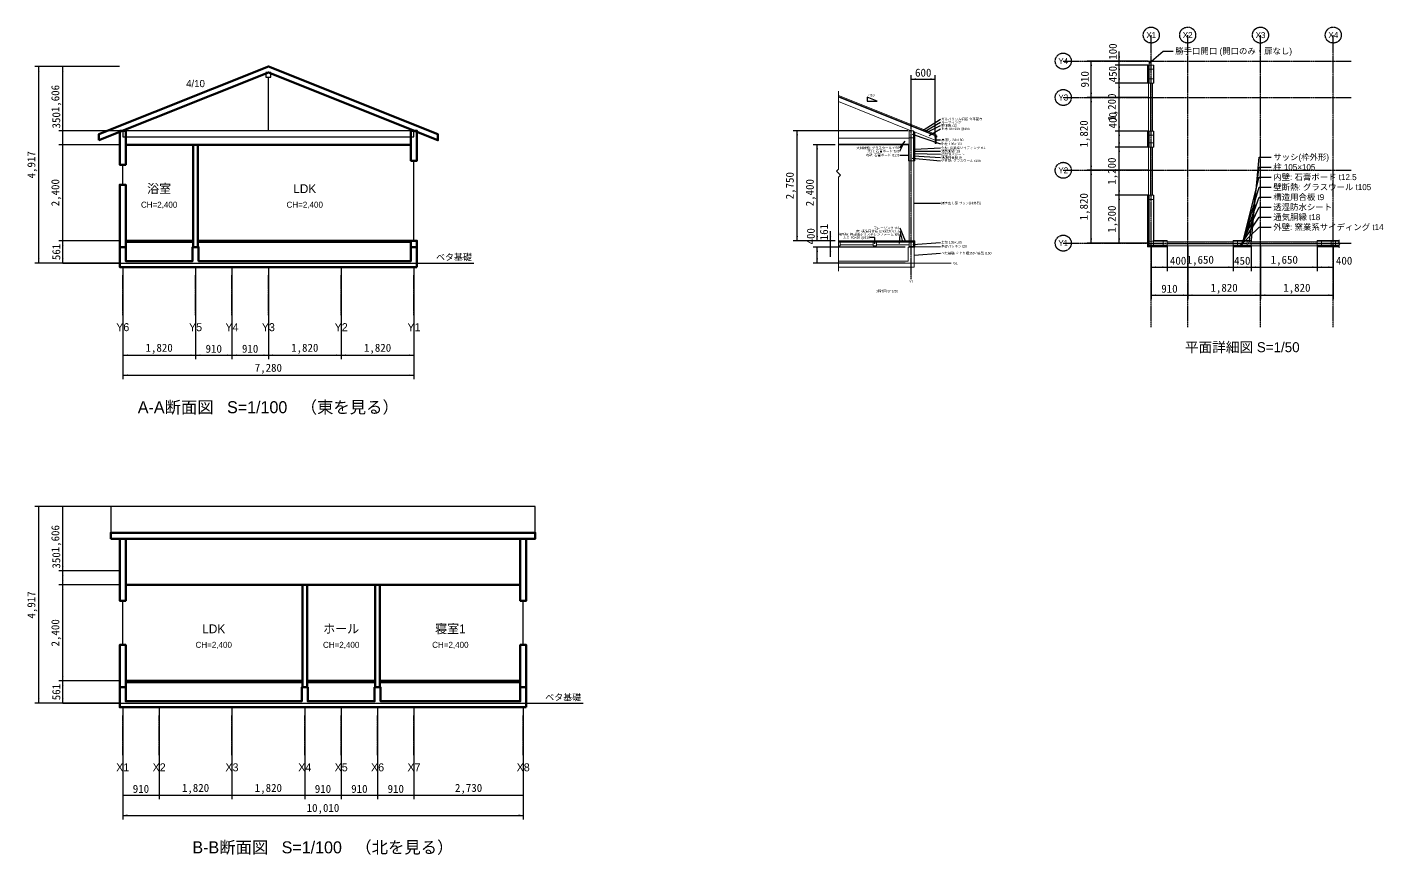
# Model space of a CAD drawing. Header units: millimetres. Extents: x -2900 to 61741, y -25289 to 10180.
# Drawn here: x 27899 to 61741, y -25289 to -4600 of the extents above; entities that cross this region are included whole.
import ezdxf
from ezdxf.enums import TextEntityAlignment as Align

# ---------------------------------------------------------------- set-up
doc = ezdxf.new("R2010")
doc.units = ezdxf.units.MM
doc.linetypes.add('CENTER', pattern=[50.8, 31.75, -6.35, 6.35, -6.35])
for name, color, linetype in [('DIM', 2, 'CONTINUOUS'), ('GRID', 1, 'CENTER'), ('SECT', 7, 'CONTINUOUS'), ('SECT_VIEW', 8, 'CONTINUOUS'), ('TEXT', 7, 'CONTINUOUS')]:
    doc.layers.add(name, color=color, linetype=linetype)
for name, color, linetype, lineweight in [('KANA_CUT', 255, 'CONTINUOUS', 0), ('KANA_INS', 6, 'CONTINUOUS', 0), ('KANA_VIEW', 8, 'CONTINUOUS', 0), ('PD_CUT', 255, 'CONTINUOUS', 0), ('PD_INS', 6, 'CONTINUOUS', 0), ('PD_VIEW', 8, 'CONTINUOUS', 0)]:
    doc.layers.add(name, color=color, linetype=linetype, lineweight=lineweight)
doc.styles.add('kst32b', font='kst32b')
doc.styles.add('unicode', font='unicode')
doc.dimstyles.get("Standard").update_dxf_attribs({"dimtxt": 200, "dimasz": 120, "dimexe": 100, "dimexo": 80, "dimgap": 60, "dimtad": 0, "dimtoh": 1, "dimzin": 12, "dimdsep": 46, "dimcen": 0.09, "dimazin": 3, "dimtfac": 1, "dimtdec": 4, "dimtofl": 0, "dimtmove": 0, "dimatfit": 3, "dimfxl": 1, "dimtolj": 1, "dimtzin": 0, "dimarcsym": 0})

# ---------------------------------------------------------------- blocks, each defined once
blk = doc.blocks.new('*D59')
at = {"layer": 'DIM', "color": 0, "linetype": 'ByBlock', "lineweight": -2}
for p, q in [((30290, -10580), (30290, -12900)), ((32110, -10580), (32110, -12900)), ((30290, -12800), (32110, -12800))]:
    blk.add_line(p, q, dxfattribs=at)
for points in [[(30290, -12800), (30410, -12780), (30410, -12820)], [(32110, -12800), (31990, -12820), (31990, -12780)]]:
    blk.add_solid(points, dxfattribs=at)
at = {"layer": 'DIM', "color": 0, "linetype": 'CONTINUOUS', "lineweight": -2, "insert": (31200, -12640), "char_height": 200, "width": 588.89, "attachment_point": 5}
blk.add_mtext('1,820', dxfattribs=at)
blk = doc.blocks.new('*D60')
at = {"layer": 'DIM', "color": 0, "linetype": 'ByBlock', "lineweight": -2}
for p, q in [((32110, -10580), (32110, -12900)), ((33020, -10580), (33020, -12900)), ((32110, -12800), (33020, -12800))]:
    blk.add_line(p, q, dxfattribs=at)
for points in [[(32110, -12800), (32230, -12780), (32230, -12820)], [(33020, -12800), (32900, -12820), (32900, -12780)]]:
    blk.add_solid(points, dxfattribs=at)
at = {"layer": 'DIM', "color": 0, "linetype": 'CONTINUOUS', "lineweight": -2, "insert": (32565, -12640), "char_height": 200, "width": 355.56, "attachment_point": 5}
blk.add_mtext('910', dxfattribs=at)
blk = doc.blocks.new('*D61')
at = {"layer": 'DIM', "color": 0, "linetype": 'ByBlock', "lineweight": -2}
for p, q in [((33020, -10580), (33020, -12900)), ((33930, -10580), (33930, -12900)), ((33020, -12800), (33930, -12800))]:
    blk.add_line(p, q, dxfattribs=at)
for points in [[(33020, -12800), (33140, -12780), (33140, -12820)], [(33930, -12800), (33810, -12820), (33810, -12780)]]:
    blk.add_solid(points, dxfattribs=at)
at = {"layer": 'DIM', "color": 0, "linetype": 'CONTINUOUS', "lineweight": -2, "insert": (33475, -12640), "char_height": 200, "width": 355.56, "attachment_point": 5}
blk.add_mtext('910', dxfattribs=at)
blk = doc.blocks.new('*D62')
at = {"layer": 'DIM', "color": 0, "linetype": 'ByBlock', "lineweight": -2}
for p, q in [((33930, -10580), (33930, -12900)), ((35750, -10580), (35750, -12900)), ((33930, -12800), (35750, -12800))]:
    blk.add_line(p, q, dxfattribs=at)
for points in [[(33930, -12800), (34050, -12780), (34050, -12820)], [(35750, -12800), (35630, -12820), (35630, -12780)]]:
    blk.add_solid(points, dxfattribs=at)
at = {"layer": 'DIM', "color": 0, "linetype": 'CONTINUOUS', "lineweight": -2, "insert": (34840, -12640), "char_height": 200, "width": 588.89, "attachment_point": 5}
blk.add_mtext('1,820', dxfattribs=at)
blk = doc.blocks.new('*D63')
at = {"layer": 'DIM', "color": 0, "linetype": 'ByBlock', "lineweight": -2}
for p, q in [((35750, -10580), (35750, -12900)), ((37570, -10580), (37570, -12900)), ((35750, -12800), (37570, -12800))]:
    blk.add_line(p, q, dxfattribs=at)
for points in [[(35750, -12800), (35870, -12780), (35870, -12820)], [(37570, -12800), (37450, -12820), (37450, -12780)]]:
    blk.add_solid(points, dxfattribs=at)
at = {"layer": 'DIM', "color": 0, "linetype": 'CONTINUOUS', "lineweight": -2, "insert": (36660, -12640), "char_height": 200, "width": 588.89, "attachment_point": 5}
blk.add_mtext('1,820', dxfattribs=at)
blk = doc.blocks.new('*D64')
at = {"layer": 'DIM', "color": 0, "linetype": 'ByBlock', "lineweight": -2}
for p, q in [((30290, -10580), (30290, -13400)), ((37570, -10580), (37570, -13400)), ((30290, -13300), (37570, -13300))]:
    blk.add_line(p, q, dxfattribs=at)
for points in [[(30290, -13300), (30410, -13280), (30410, -13320)], [(37570, -13300), (37450, -13320), (37450, -13280)]]:
    blk.add_solid(points, dxfattribs=at)
at = {"layer": 'DIM', "color": 0, "linetype": 'CONTINUOUS', "lineweight": -2, "insert": (33930, -13140), "char_height": 200, "width": 633.33, "attachment_point": 5}
blk.add_mtext('7,280', dxfattribs=at)
blk = doc.blocks.new('*D65')
at = {"layer": 'DIM', "color": 0, "linetype": 'ByBlock', "lineweight": -2}
for p, q in [((30210, -9939), (28690, -9939)), ((28790, -10500), (28790, -9939)), ((30210, -10500), (28690, -10500))]:
    blk.add_line(p, q, dxfattribs=at)
for points in [[(28790, -9939), (28810, -10059), (28770, -10059)], [(28790, -10500), (28770, -10380), (28810, -10380)]]:
    blk.add_solid(points, dxfattribs=at)
at = {"layer": 'DIM', "color": 0, "linetype": 'CONTINUOUS', "lineweight": -2, "insert": (28630, -10220), "char_height": 200, "width": 355.56, "attachment_point": 5, "rotation": 90}
blk.add_mtext('561', dxfattribs=at)
blk = doc.blocks.new('*D66')
at = {"layer": 'DIM', "color": 0, "linetype": 'ByBlock', "lineweight": -2}
for p, q in [((30210, -7539), (28690, -7539)), ((28790, -9939), (28790, -7539)), ((30210, -9939), (28690, -9939))]:
    blk.add_line(p, q, dxfattribs=at)
for points in [[(28790, -7539), (28810, -7659), (28770, -7659)], [(28790, -9939), (28770, -9819), (28810, -9819)]]:
    blk.add_solid(points, dxfattribs=at)
at = {"layer": 'DIM', "color": 0, "linetype": 'CONTINUOUS', "lineweight": -2, "insert": (28630, -8739), "char_height": 200, "width": 655.56, "attachment_point": 5, "rotation": 90}
blk.add_mtext('2,400', dxfattribs=at)
blk = doc.blocks.new('*D67')
at = {"layer": 'DIM', "color": 0, "linetype": 'ByBlock', "lineweight": -2}
for p, q in [((30210, -7189), (28690, -7189)), ((28790, -7539), (28790, -7189)), ((30210, -7539), (28690, -7539))]:
    blk.add_line(p, q, dxfattribs=at)
for points in [[(28790, -7189), (28810, -7309), (28770, -7309)], [(28790, -7539), (28770, -7419), (28810, -7419)]]:
    blk.add_solid(points, dxfattribs=at)
at = {"layer": 'DIM', "color": 0, "linetype": 'CONTINUOUS', "lineweight": -2, "insert": (28630, -6929), "char_height": 200, "width": 400, "attachment_point": 5, "rotation": 90}
blk.add_mtext('350', dxfattribs=at)
blk = doc.blocks.new('*D68')
at = {"layer": 'DIM', "color": 0, "linetype": 'ByBlock', "lineweight": -2}
for p, q in [((30210, -5583), (28690, -5583)), ((28790, -7189), (28790, -5583)), ((30210, -7189), (28690, -7189))]:
    blk.add_line(p, q, dxfattribs=at)
for points in [[(28790, -5583), (28810, -5703), (28770, -5703)], [(28790, -7189), (28770, -7069), (28810, -7069)]]:
    blk.add_solid(points, dxfattribs=at)
at = {"layer": 'DIM', "color": 0, "linetype": 'CONTINUOUS', "lineweight": -2, "insert": (28630, -6386), "char_height": 200, "width": 588.89, "attachment_point": 5, "rotation": 90}
blk.add_mtext('1,606', dxfattribs=at)
blk = doc.blocks.new('*D69')
at = {"layer": 'DIM', "color": 0, "linetype": 'ByBlock', "lineweight": -2}
for p, q in [((30210, -5583), (28090, -5583)), ((28190, -10500), (28190, -5583)), ((30210, -10500), (28090, -10500))]:
    blk.add_line(p, q, dxfattribs=at)
for points in [[(28190, -5583), (28210, -5703), (28170, -5703)], [(28190, -10500), (28170, -10380), (28210, -10380)]]:
    blk.add_solid(points, dxfattribs=at)
at = {"layer": 'DIM', "color": 0, "linetype": 'CONTINUOUS', "lineweight": -2, "insert": (28030, -8042), "char_height": 200, "width": 611.11, "attachment_point": 5, "rotation": 90}
blk.add_mtext('4,917', dxfattribs=at)
blk = doc.blocks.new('*D70')
at = {"layer": 'DIM', "color": 0, "linetype": 'ByBlock', "lineweight": -2}
for p, q in [((30290, -21580), (30290, -23900)), ((31200, -21580), (31200, -23900)), ((30290, -23800), (31200, -23800))]:
    blk.add_line(p, q, dxfattribs=at)
for points in [[(30290, -23800), (30410, -23780), (30410, -23820)], [(31200, -23800), (31080, -23820), (31080, -23780)]]:
    blk.add_solid(points, dxfattribs=at)
at = {"layer": 'DIM', "color": 0, "linetype": 'CONTINUOUS', "lineweight": -2, "insert": (30745, -23640), "char_height": 200, "width": 355.56, "attachment_point": 5}
blk.add_mtext('910', dxfattribs=at)
blk = doc.blocks.new('*D71')
at = {"layer": 'DIM', "color": 0, "linetype": 'ByBlock', "lineweight": -2}
for p, q in [((31200, -21580), (31200, -23900)), ((33020, -21580), (33020, -23900)), ((31200, -23800), (33020, -23800))]:
    blk.add_line(p, q, dxfattribs=at)
for points in [[(31200, -23800), (31320, -23780), (31320, -23820)], [(33020, -23800), (32900, -23820), (32900, -23780)]]:
    blk.add_solid(points, dxfattribs=at)
at = {"layer": 'DIM', "color": 0, "linetype": 'CONTINUOUS', "lineweight": -2, "insert": (32110, -23640), "char_height": 200, "width": 588.89, "attachment_point": 5}
blk.add_mtext('1,820', dxfattribs=at)
blk = doc.blocks.new('*D72')
at = {"layer": 'DIM', "color": 0, "linetype": 'ByBlock', "lineweight": -2}
for p, q in [((33020, -21580), (33020, -23900)), ((34840, -21580), (34840, -23900)), ((33020, -23800), (34840, -23800))]:
    blk.add_line(p, q, dxfattribs=at)
for points in [[(33020, -23800), (33140, -23780), (33140, -23820)], [(34840, -23800), (34720, -23820), (34720, -23780)]]:
    blk.add_solid(points, dxfattribs=at)
at = {"layer": 'DIM', "color": 0, "linetype": 'CONTINUOUS', "lineweight": -2, "insert": (33930, -23640), "char_height": 200, "width": 588.89, "attachment_point": 5}
blk.add_mtext('1,820', dxfattribs=at)
blk = doc.blocks.new('*D73')
at = {"layer": 'DIM', "color": 0, "linetype": 'ByBlock', "lineweight": -2}
for p, q in [((34840, -21580), (34840, -23900)), ((35750, -21580), (35750, -23900)), ((34840, -23800), (35750, -23800))]:
    blk.add_line(p, q, dxfattribs=at)
for points in [[(34840, -23800), (34960, -23780), (34960, -23820)], [(35750, -23800), (35630, -23820), (35630, -23780)]]:
    blk.add_solid(points, dxfattribs=at)
at = {"layer": 'DIM', "color": 0, "linetype": 'CONTINUOUS', "lineweight": -2, "insert": (35295, -23640), "char_height": 200, "width": 355.56, "attachment_point": 5}
blk.add_mtext('910', dxfattribs=at)
blk = doc.blocks.new('*D74')
at = {"layer": 'DIM', "color": 0, "linetype": 'ByBlock', "lineweight": -2}
for p, q in [((35750, -21580), (35750, -23900)), ((36660, -21580), (36660, -23900)), ((35750, -23800), (36660, -23800))]:
    blk.add_line(p, q, dxfattribs=at)
for points in [[(35750, -23800), (35870, -23780), (35870, -23820)], [(36660, -23800), (36540, -23820), (36540, -23780)]]:
    blk.add_solid(points, dxfattribs=at)
at = {"layer": 'DIM', "color": 0, "linetype": 'CONTINUOUS', "lineweight": -2, "insert": (36205, -23640), "char_height": 200, "width": 355.56, "attachment_point": 5}
blk.add_mtext('910', dxfattribs=at)
blk = doc.blocks.new('*D75')
at = {"layer": 'DIM', "color": 0, "linetype": 'ByBlock', "lineweight": -2}
for p, q in [((36660, -21580), (36660, -23900)), ((37570, -21580), (37570, -23900)), ((36660, -23800), (37570, -23800))]:
    blk.add_line(p, q, dxfattribs=at)
for points in [[(36660, -23800), (36780, -23780), (36780, -23820)], [(37570, -23800), (37450, -23820), (37450, -23780)]]:
    blk.add_solid(points, dxfattribs=at)
at = {"layer": 'DIM', "color": 0, "linetype": 'CONTINUOUS', "lineweight": -2, "insert": (37115, -23640), "char_height": 200, "width": 355.56, "attachment_point": 5}
blk.add_mtext('910', dxfattribs=at)
blk = doc.blocks.new('*D76')
at = {"layer": 'DIM', "color": 0, "linetype": 'ByBlock', "lineweight": -2}
for p, q in [((37570, -21580), (37570, -23900)), ((40300, -21580), (40300, -23900)), ((37570, -23800), (40300, -23800))]:
    blk.add_line(p, q, dxfattribs=at)
for points in [[(37570, -23800), (37690, -23780), (37690, -23820)], [(40300, -23800), (40180, -23820), (40180, -23780)]]:
    blk.add_solid(points, dxfattribs=at)
at = {"layer": 'DIM', "color": 0, "linetype": 'CONTINUOUS', "lineweight": -2, "insert": (38935, -23640), "char_height": 200, "width": 633.33, "attachment_point": 5}
blk.add_mtext('2,730', dxfattribs=at)
blk = doc.blocks.new('*D77')
at = {"layer": 'DIM', "color": 0, "linetype": 'ByBlock', "lineweight": -2}
for p, q in [((30290, -21580), (30290, -24400)), ((40300, -21580), (40300, -24400)), ((30290, -24300), (40300, -24300))]:
    blk.add_line(p, q, dxfattribs=at)
for points in [[(30290, -24300), (30410, -24280), (30410, -24320)], [(40300, -24300), (40180, -24320), (40180, -24280)]]:
    blk.add_solid(points, dxfattribs=at)
at = {"layer": 'DIM', "color": 0, "linetype": 'CONTINUOUS', "lineweight": -2, "insert": (35295, -24140), "char_height": 200, "width": 700, "attachment_point": 5}
blk.add_mtext('10,010', dxfattribs=at)
blk = doc.blocks.new('*D78')
at = {"layer": 'DIM', "color": 0, "linetype": 'ByBlock', "lineweight": -2}
for p, q in [((30210, -20939), (28690, -20939)), ((28790, -21500), (28790, -20939)), ((30210, -21500), (28690, -21500))]:
    blk.add_line(p, q, dxfattribs=at)
for points in [[(28790, -20939), (28810, -21059), (28770, -21059)], [(28790, -21500), (28770, -21380), (28810, -21380)]]:
    blk.add_solid(points, dxfattribs=at)
at = {"layer": 'DIM', "color": 0, "linetype": 'CONTINUOUS', "lineweight": -2, "insert": (28630, -21220), "char_height": 200, "width": 355.56, "attachment_point": 5, "rotation": 90}
blk.add_mtext('561', dxfattribs=at)
blk = doc.blocks.new('*D79')
at = {"layer": 'DIM', "color": 0, "linetype": 'ByBlock', "lineweight": -2}
for p, q in [((30210, -18539), (28690, -18539)), ((28790, -20939), (28790, -18539)), ((30210, -20939), (28690, -20939))]:
    blk.add_line(p, q, dxfattribs=at)
for points in [[(28790, -18539), (28810, -18659), (28770, -18659)], [(28790, -20939), (28770, -20819), (28810, -20819)]]:
    blk.add_solid(points, dxfattribs=at)
at = {"layer": 'DIM', "color": 0, "linetype": 'CONTINUOUS', "lineweight": -2, "insert": (28630, -19739), "char_height": 200, "width": 655.56, "attachment_point": 5, "rotation": 90}
blk.add_mtext('2,400', dxfattribs=at)
blk = doc.blocks.new('*D80')
at = {"layer": 'DIM', "color": 0, "linetype": 'ByBlock', "lineweight": -2}
for p, q in [((30210, -18189), (28690, -18189)), ((28790, -18539), (28790, -18189)), ((30210, -18539), (28690, -18539))]:
    blk.add_line(p, q, dxfattribs=at)
for points in [[(28790, -18189), (28810, -18309), (28770, -18309)], [(28790, -18539), (28770, -18419), (28810, -18419)]]:
    blk.add_solid(points, dxfattribs=at)
at = {"layer": 'DIM', "color": 0, "linetype": 'CONTINUOUS', "lineweight": -2, "insert": (28630, -17929), "char_height": 200, "width": 400, "attachment_point": 5, "rotation": 90}
blk.add_mtext('350', dxfattribs=at)
blk = doc.blocks.new('*D81')
at = {"layer": 'DIM', "color": 0, "linetype": 'ByBlock', "lineweight": -2}
for p, q in [((30210, -16583), (28690, -16583)), ((28790, -18189), (28790, -16583)), ((30210, -18189), (28690, -18189))]:
    blk.add_line(p, q, dxfattribs=at)
for points in [[(28790, -16583), (28810, -16703), (28770, -16703)], [(28790, -18189), (28770, -18069), (28810, -18069)]]:
    blk.add_solid(points, dxfattribs=at)
at = {"layer": 'DIM', "color": 0, "linetype": 'CONTINUOUS', "lineweight": -2, "insert": (28630, -17386), "char_height": 200, "width": 588.89, "attachment_point": 5, "rotation": 90}
blk.add_mtext('1,606', dxfattribs=at)
blk = doc.blocks.new('*D82')
at = {"layer": 'DIM', "color": 0, "linetype": 'ByBlock', "lineweight": -2}
for p, q in [((30210, -16583), (28090, -16583)), ((28190, -21500), (28190, -16583)), ((30210, -21500), (28090, -21500))]:
    blk.add_line(p, q, dxfattribs=at)
for points in [[(28190, -16583), (28210, -16703), (28170, -16703)], [(28190, -21500), (28170, -21380), (28210, -21380)]]:
    blk.add_solid(points, dxfattribs=at)
at = {"layer": 'DIM', "color": 0, "linetype": 'CONTINUOUS', "lineweight": -2, "insert": (28030, -19042), "char_height": 200, "width": 611.11, "attachment_point": 5, "rotation": 90}
blk.add_mtext('4,917', dxfattribs=at)
blk = doc.blocks.new('*D83')
at = {"layer": 'DIM', "color": 0, "linetype": 'ByBlock', "lineweight": -2}
for p, q in [((49845, -10100), (47550, -10100)), ((47650, -10500), (47650, -10100)), ((49845, -10500), (47550, -10500))]:
    blk.add_line(p, q, dxfattribs=at)
for points in [[(47650, -10100), (47670, -10220), (47630, -10220)], [(47650, -10500), (47630, -10380), (47670, -10380)]]:
    blk.add_solid(points, dxfattribs=at)
at = {"layer": 'DIM', "color": 0, "linetype": 'CONTINUOUS', "lineweight": -2, "insert": (47490, -9829), "char_height": 200, "width": 422.22, "attachment_point": 5, "rotation": 90}
blk.add_mtext('400', dxfattribs=at)
blk = doc.blocks.new('*D84')
at = {"layer": 'DIM', "color": 0, "linetype": 'ByBlock', "lineweight": -2}
for p, q in [((50000, -7109), (50000, -5800)), ((50000, -5900), (50600, -5900)), ((50600, -7349), (50600, -5800))]:
    blk.add_line(p, q, dxfattribs=at)
for points in [[(50000, -5900), (50120, -5880), (50120, -5920)], [(50600, -5900), (50480, -5920), (50480, -5880)]]:
    blk.add_solid(points, dxfattribs=at)
at = {"layer": 'DIM', "color": 0, "linetype": 'CONTINUOUS', "lineweight": -2, "insert": (50300, -5740), "char_height": 200, "width": 400, "attachment_point": 5}
blk.add_mtext('600', dxfattribs=at)
blk = doc.blocks.new('*D85')
at = {"layer": 'DIM', "color": 0, "linetype": 'ByBlock', "lineweight": -2}
for p, q in [((48100, -7539), (47550, -7539)), ((47650, -9939), (47650, -7539)), ((48100, -9939), (47550, -9939))]:
    blk.add_line(p, q, dxfattribs=at)
for points in [[(47650, -7539), (47670, -7659), (47630, -7659)], [(47650, -9939), (47630, -9819), (47670, -9819)]]:
    blk.add_solid(points, dxfattribs=at)
at = {"layer": 'DIM', "color": 0, "linetype": 'CONTINUOUS', "lineweight": -2, "insert": (47490, -8739), "char_height": 200, "width": 655.56, "attachment_point": 5, "rotation": 90}
blk.add_mtext('2,400', dxfattribs=at)
blk = doc.blocks.new('*D86')
at = {"layer": 'DIM', "color": 0, "linetype": 'ByBlock', "lineweight": -2}
for p, q in [((49920, -7189), (47050, -7189)), ((47150, -9939), (47150, -7189)), ((48100, -9939), (47050, -9939))]:
    blk.add_line(p, q, dxfattribs=at)
for points in [[(47150, -7189), (47170, -7309), (47130, -7309)], [(47150, -9939), (47130, -9819), (47170, -9819)]]:
    blk.add_solid(points, dxfattribs=at)
at = {"layer": 'DIM', "color": 0, "linetype": 'CONTINUOUS', "lineweight": -2, "insert": (46990, -8564), "char_height": 200, "width": 633.33, "attachment_point": 5, "rotation": 90}
blk.add_mtext('2,750', dxfattribs=at)
blk = doc.blocks.new('*D87')
at = {"layer": 'DIM', "color": 0, "linetype": 'ByBlock', "lineweight": -2}
for p, q in [((47980, -10340), (47980, -9699)), ((48100, -9939), (47880, -9939)), ((49845, -10100), (47880, -10100))]:
    blk.add_line(p, q, dxfattribs=at)
for points in [[(47980, -9939), (47960, -9819), (48000, -9819)], [(47980, -10100), (48000, -10220), (47960, -10220)]]:
    blk.add_solid(points, dxfattribs=at)
at = {"layer": 'DIM', "color": 0, "linetype": 'CONTINUOUS', "lineweight": -2, "insert": (47820, -9723), "char_height": 200, "width": 311.11, "attachment_point": 5, "rotation": 90}
blk.add_mtext('161', dxfattribs=at)
blk = doc.blocks.new('*D88')
at = {"layer": 'DIM', "color": 0, "linetype": 'ByBlock', "lineweight": -2}
for p, q in [((56000, -10080), (56000, -10700)), ((56400, -10080), (56400, -10700)), ((56000, -10600), (56400, -10600))]:
    blk.add_line(p, q, dxfattribs=at)
for points in [[(56000, -10600), (56120, -10580), (56120, -10620)], [(56400, -10600), (56280, -10620), (56280, -10580)]]:
    blk.add_solid(points, dxfattribs=at)
at = {"layer": 'DIM', "color": 0, "linetype": 'CONTINUOUS', "lineweight": -2, "insert": (56671, -10440), "char_height": 200, "width": 422.22, "attachment_point": 5}
blk.add_mtext('400', dxfattribs=at)
blk = doc.blocks.new('*D89')
at = {"layer": 'DIM', "color": 0, "linetype": 'ByBlock', "lineweight": -2}
for p, q in [((56400, -10080), (56400, -10700)), ((58050, -10080), (58050, -10700)), ((56400, -10600), (58050, -10600))]:
    blk.add_line(p, q, dxfattribs=at)
for points in [[(56400, -10600), (56520, -10580), (56520, -10620)], [(58050, -10600), (57930, -10620), (57930, -10580)]]:
    blk.add_solid(points, dxfattribs=at)
at = {"layer": 'DIM', "color": 0, "linetype": 'CONTINUOUS', "lineweight": -2, "insert": (57225, -10440), "char_height": 200, "width": 588.89, "attachment_point": 5}
blk.add_mtext('1,650', dxfattribs=at)
blk = doc.blocks.new('*D90')
at = {"layer": 'DIM', "color": 0, "linetype": 'ByBlock', "lineweight": -2}
for p, q in [((58050, -10080), (58050, -10700)), ((58500, -10080), (58500, -10700)), ((58050, -10600), (58500, -10600))]:
    blk.add_line(p, q, dxfattribs=at)
for points in [[(58050, -10600), (58170, -10580), (58170, -10620)], [(58500, -10600), (58380, -10620), (58380, -10580)]]:
    blk.add_solid(points, dxfattribs=at)
at = {"layer": 'DIM', "color": 0, "linetype": 'CONTINUOUS', "lineweight": -2, "insert": (58275, -10440), "char_height": 200, "width": 422.22, "attachment_point": 5}
blk.add_mtext('450', dxfattribs=at)
blk = doc.blocks.new('*D91')
at = {"layer": 'DIM', "color": 0, "linetype": 'ByBlock', "lineweight": -2}
for p, q in [((58500, -10080), (58500, -10700)), ((60150, -10080), (60150, -10700)), ((58500, -10600), (60150, -10600))]:
    blk.add_line(p, q, dxfattribs=at)
for points in [[(58500, -10600), (58620, -10580), (58620, -10620)], [(60150, -10600), (60030, -10620), (60030, -10580)]]:
    blk.add_solid(points, dxfattribs=at)
at = {"layer": 'DIM', "color": 0, "linetype": 'CONTINUOUS', "lineweight": -2, "insert": (59325, -10440), "char_height": 200, "width": 588.89, "attachment_point": 5}
blk.add_mtext('1,650', dxfattribs=at)
blk = doc.blocks.new('*D92')
at = {"layer": 'DIM', "color": 0, "linetype": 'ByBlock', "lineweight": -2}
for p, q in [((60150, -10080), (60150, -10700)), ((60550, -10080), (60550, -10700)), ((60150, -10600), (60550, -10600))]:
    blk.add_line(p, q, dxfattribs=at)
for points in [[(60150, -10600), (60270, -10580), (60270, -10620)], [(60550, -10600), (60430, -10620), (60430, -10580)]]:
    blk.add_solid(points, dxfattribs=at)
at = {"layer": 'DIM', "color": 0, "linetype": 'CONTINUOUS', "lineweight": -2, "insert": (60821, -10440), "char_height": 200, "width": 422.22, "attachment_point": 5}
blk.add_mtext('400', dxfattribs=at)
blk = doc.blocks.new('*D93')
at = {"layer": 'DIM', "color": 0, "linetype": 'ByBlock', "lineweight": -2}
for p, q in [((56000, -10080), (56000, -11400)), ((56910, -10080), (56910, -11400)), ((56000, -11300), (56910, -11300))]:
    blk.add_line(p, q, dxfattribs=at)
for points in [[(56000, -11300), (56120, -11280), (56120, -11320)], [(56910, -11300), (56790, -11320), (56790, -11280)]]:
    blk.add_solid(points, dxfattribs=at)
at = {"layer": 'DIM', "color": 0, "linetype": 'CONTINUOUS', "lineweight": -2, "insert": (56455, -11140), "char_height": 200, "width": 355.56, "attachment_point": 5}
blk.add_mtext('910', dxfattribs=at)
blk = doc.blocks.new('*D94')
at = {"layer": 'DIM', "color": 0, "linetype": 'ByBlock', "lineweight": -2}
for p, q in [((56910, -10080), (56910, -11400)), ((58730, -10080), (58730, -11400)), ((56910, -11300), (58730, -11300))]:
    blk.add_line(p, q, dxfattribs=at)
for points in [[(56910, -11300), (57030, -11280), (57030, -11320)], [(58730, -11300), (58610, -11320), (58610, -11280)]]:
    blk.add_solid(points, dxfattribs=at)
at = {"layer": 'DIM', "color": 0, "linetype": 'CONTINUOUS', "lineweight": -2, "insert": (57820, -11140), "char_height": 200, "width": 588.89, "attachment_point": 5}
blk.add_mtext('1,820', dxfattribs=at)
blk = doc.blocks.new('*D95')
at = {"layer": 'DIM', "color": 0, "linetype": 'ByBlock', "lineweight": -2}
for p, q in [((58730, -10080), (58730, -11400)), ((60550, -10080), (60550, -11400)), ((58730, -11300), (60550, -11300))]:
    blk.add_line(p, q, dxfattribs=at)
for points in [[(58730, -11300), (58850, -11280), (58850, -11320)], [(60550, -11300), (60430, -11320), (60430, -11280)]]:
    blk.add_solid(points, dxfattribs=at)
at = {"layer": 'DIM', "color": 0, "linetype": 'CONTINUOUS', "lineweight": -2, "insert": (59640, -11140), "char_height": 200, "width": 588.89, "attachment_point": 5}
blk.add_mtext('1,820', dxfattribs=at)
blk = doc.blocks.new('*D96')
at = {"layer": 'DIM', "color": 0, "linetype": 'ByBlock', "lineweight": -2}
for p, q in [((55920, -8800), (55100, -8800)), ((55200, -10000), (55200, -8800)), ((55920, -10000), (55100, -10000))]:
    blk.add_line(p, q, dxfattribs=at)
for points in [[(55200, -8800), (55220, -8920), (55180, -8920)], [(55200, -10000), (55180, -9880), (55220, -9880)]]:
    blk.add_solid(points, dxfattribs=at)
at = {"layer": 'DIM', "color": 0, "linetype": 'CONTINUOUS', "lineweight": -2, "insert": (55040, -9400), "char_height": 200, "width": 588.89, "attachment_point": 5, "rotation": 90}
blk.add_mtext('1,200', dxfattribs=at)
blk = doc.blocks.new('*D97')
at = {"layer": 'DIM', "color": 0, "linetype": 'ByBlock', "lineweight": -2}
for p, q in [((55920, -7600), (55100, -7600)), ((55200, -8800), (55200, -7600)), ((55920, -8800), (55100, -8800))]:
    blk.add_line(p, q, dxfattribs=at)
for points in [[(55200, -7600), (55220, -7720), (55180, -7720)], [(55200, -8800), (55180, -8680), (55220, -8680)]]:
    blk.add_solid(points, dxfattribs=at)
at = {"layer": 'DIM', "color": 0, "linetype": 'CONTINUOUS', "lineweight": -2, "insert": (55040, -8200), "char_height": 200, "width": 588.89, "attachment_point": 5, "rotation": 90}
blk.add_mtext('1,200', dxfattribs=at)
blk = doc.blocks.new('*D98')
at = {"layer": 'DIM', "color": 0, "linetype": 'ByBlock', "lineweight": -2}
for p, q in [((55920, -7200), (55100, -7200)), ((55200, -7600), (55200, -7200)), ((55920, -7600), (55100, -7600))]:
    blk.add_line(p, q, dxfattribs=at)
for points in [[(55200, -7200), (55220, -7320), (55180, -7320)], [(55200, -7600), (55180, -7480), (55220, -7480)]]:
    blk.add_solid(points, dxfattribs=at)
at = {"layer": 'DIM', "color": 0, "linetype": 'CONTINUOUS', "lineweight": -2, "insert": (55040, -6929), "char_height": 200, "width": 422.22, "attachment_point": 5, "rotation": 90}
blk.add_mtext('400', dxfattribs=at)
blk = doc.blocks.new('*D99')
at = {"layer": 'DIM', "color": 0, "linetype": 'ByBlock', "lineweight": -2}
for p, q in [((55920, -6000), (55100, -6000)), ((55200, -7200), (55200, -6000)), ((55920, -7200), (55100, -7200))]:
    blk.add_line(p, q, dxfattribs=at)
for points in [[(55200, -6000), (55220, -6120), (55180, -6120)], [(55200, -7200), (55180, -7080), (55220, -7080)]]:
    blk.add_solid(points, dxfattribs=at)
at = {"layer": 'DIM', "color": 0, "linetype": 'CONTINUOUS', "lineweight": -2, "insert": (55040, -6600), "char_height": 200, "width": 588.89, "attachment_point": 5, "rotation": 90}
blk.add_mtext('1,200', dxfattribs=at)
blk = doc.blocks.new('*D100')
at = {"layer": 'DIM', "color": 0, "linetype": 'ByBlock', "lineweight": -2}
for p, q in [((55920, -5550), (55100, -5550)), ((55200, -6000), (55200, -5550)), ((55920, -6000), (55100, -6000))]:
    blk.add_line(p, q, dxfattribs=at)
for points in [[(55200, -5550), (55220, -5670), (55180, -5670)], [(55200, -6000), (55180, -5880), (55220, -5880)]]:
    blk.add_solid(points, dxfattribs=at)
at = {"layer": 'DIM', "color": 0, "linetype": 'CONTINUOUS', "lineweight": -2, "insert": (55040, -5775), "char_height": 200, "width": 422.22, "attachment_point": 5, "rotation": 90}
blk.add_mtext('450', dxfattribs=at)
blk = doc.blocks.new('*D101')
at = {"layer": 'DIM', "color": 0, "linetype": 'ByBlock', "lineweight": -2}
for p, q in [((55200, -5790), (55200, -5210)), ((55920, -5450), (55100, -5450)), ((55920, -5550), (55100, -5550))]:
    blk.add_line(p, q, dxfattribs=at)
for points in [[(55200, -5450), (55180, -5330), (55220, -5330)], [(55200, -5550), (55220, -5670), (55180, -5670)]]:
    blk.add_solid(points, dxfattribs=at)
at = {"layer": 'DIM', "color": 0, "linetype": 'CONTINUOUS', "lineweight": -2, "insert": (55040, -5212), "char_height": 200, "width": 355.56, "attachment_point": 5, "rotation": 90}
blk.add_mtext('100', dxfattribs=at)
blk = doc.blocks.new('*D102')
at = {"layer": 'DIM', "color": 0, "linetype": 'ByBlock', "lineweight": -2}
for p, q in [((55920, -8180), (54400, -8180)), ((54500, -10000), (54500, -8180)), ((55920, -10000), (54400, -10000))]:
    blk.add_line(p, q, dxfattribs=at)
for points in [[(54500, -8180), (54520, -8300), (54480, -8300)], [(54500, -10000), (54480, -9880), (54520, -9880)]]:
    blk.add_solid(points, dxfattribs=at)
at = {"layer": 'DIM', "color": 0, "linetype": 'CONTINUOUS', "lineweight": -2, "insert": (54340, -9090), "char_height": 200, "width": 588.89, "attachment_point": 5, "rotation": 90}
blk.add_mtext('1,820', dxfattribs=at)
blk = doc.blocks.new('*D103')
at = {"layer": 'DIM', "color": 0, "linetype": 'ByBlock', "lineweight": -2}
for p, q in [((55920, -6360), (54400, -6360)), ((54500, -8180), (54500, -6360)), ((55920, -8180), (54400, -8180))]:
    blk.add_line(p, q, dxfattribs=at)
for points in [[(54500, -6360), (54520, -6480), (54480, -6480)], [(54500, -8180), (54480, -8060), (54520, -8060)]]:
    blk.add_solid(points, dxfattribs=at)
at = {"layer": 'DIM', "color": 0, "linetype": 'CONTINUOUS', "lineweight": -2, "insert": (54340, -7270), "char_height": 200, "width": 588.89, "attachment_point": 5, "rotation": 90}
blk.add_mtext('1,820', dxfattribs=at)
blk = doc.blocks.new('*D104')
at = {"layer": 'DIM', "color": 0, "linetype": 'ByBlock', "lineweight": -2}
for p, q in [((55920, -5450), (54400, -5450)), ((54500, -6360), (54500, -5450)), ((55920, -6360), (54400, -6360))]:
    blk.add_line(p, q, dxfattribs=at)
for points in [[(54500, -5450), (54520, -5570), (54480, -5570)], [(54500, -6360), (54480, -6240), (54520, -6240)]]:
    blk.add_solid(points, dxfattribs=at)
at = {"layer": 'DIM', "color": 0, "linetype": 'CONTINUOUS', "lineweight": -2, "insert": (54340, -5905), "char_height": 200, "width": 355.56, "attachment_point": 5, "rotation": 90}
blk.add_mtext('910', dxfattribs=at)

msp = doc.modelspace()

# ---------------------------------------------------------------- linework, layer by layer
at = {"layer": 'DIM'}
msp.add_lwpolyline([(48900, -6350), (48900, -6450), (49150, -6450)], close=True, dxfattribs=at)
at = {"layer": 'GRID'}
for p, q in [((56000, -12100), (56000, -4800)), ((56910, -12100), (56910, -4800)), ((58730, -12100), (58730, -4800)), ((60550, -12100), (60550, -4800)), ((53800, -5450), (61000, -5450)), ((50000, -10900), (50000, -6100)), ((53800, -6360), (61000, -6360)), ((53800, -8180), (61000, -8180)), ((53800, -10000), (61000, -10000)), ((30290, -11800), (30290, -10800)), ((32110, -11800), (32110, -10800)), ((33020, -11800), (33020, -10800)), ((33930, -11800), (33930, -10800)), ((35750, -11800), (35750, -10800)), ((37570, -11800), (37570, -10800)), ((30290, -22800), (30290, -21800)), ((31200, -22800), (31200, -21800)), ((33020, -22800), (33020, -21800)), ((34840, -22800), (34840, -21800)), ((35750, -22800), (35750, -21800)), ((36660, -22800), (36660, -21800)), ((37570, -22800), (37570, -21800)), ((40300, -22800), (40300, -21800))]:
    msp.add_line(p, q, dxfattribs=at)
for centre in [(56000, -4800), (56910, -4800), (58730, -4800), (60550, -4800), (53800, -5450), (53800, -6360), (53800, -8180), (53800, -10000)]:
    msp.add_circle(centre, 200, dxfattribs=at)
at = {"layer": 'KANA_CUT'}
for points in [[(48180, -6347.913), (50624, -7325.513), (50624, -7312.589), (48180, -6334.989)], [(48180, -6461), (50000, -7189), (50052.5, -7189), (50052.5, -7210), (50600, -7429), (50600, -7315.913), (48180, -6347.913)], [(49947.5, -7369), (50052.5, -7369), (50052.5, -7189), (49947.5, -7189)], [(50052.5, -7939), (50061.5, -7939), (50061.5, -7213.6), (50052.5, -7210)], [(50061.5, -7939), (50079.5, -7939), (50079.5, -7220.8), (50061.5, -7213.6)], [(50600, -7505.513), (50624, -7505.513), (50624, -7325.513), (50600, -7325.513)], [(49947.5, -9939), (50061.5, -9939), (50061.5, -7939), (49947.5, -7939)], [(48180, -9975), (50052.5, -9975), (50052.5, -9951), (48180, -9951)], [(48180, -10065), (48225, -10065), (48225, -9975), (48180, -9975)], [(50075, -10600), (50075, -10100), (49925, -10100), (49925, -10450), (48180, -10450), (48180, -10600)], [(49045, -10065), (49135, -10065), (49135, -9975), (49045, -9975)], [(49947.5, -10080), (50052.5, -10080), (50052.5, -9975), (49947.5, -9975)], [(49947.5, -10100), (50052.5, -10100), (50052.5, -10080), (49947.5, -10080)], [(50052.5, -10080), (50061.5, -10080), (50061.5, -9939), (50052.5, -9939)], [(50061.5, -10080), (50079.5, -10080), (50079.5, -9939), (50061.5, -9939)]]:
    msp.add_lwpolyline(points, close=True, dxfattribs=at)
at = {"layer": 'KANA_INS'}
for points in [[(48180, -7529.5), (49947.5, -7529.5), (49947.5, -7374.5), (48180, -7374.5)], [(49947.5, -7939), (50052.5, -7939), (50052.5, -7369), (49947.5, -7369)], [(48225, -10040), (49045, -10040), (49045, -9975), (48225, -9975)], [(49135, -10040), (49947.5, -10040), (49947.5, -9975), (49135, -9975)]]:
    msp.add_lwpolyline(points, close=True, dxfattribs=at)
at = {"layer": 'KANA_VIEW'}
for p, q in [((48180, -6306.989), (50620, -7282.989)), ((48180, -6333.912), (50624, -7311.512)), ((50062.5, -7939), (50062.5, -7214)), ((50062.5, -10080), (50062.5, -9939)), ((47900, -10500), (51000, -10500))]:
    msp.add_line(p, q, dxfattribs=at)
for points in [[(48180, -10700), (48180, -8350), (48230, -8300), (48130, -8200), (48180, -8150), (48180, -6200)], [(48180, -6331.989), (50640, -7315.989), (50640, -7350)]]:
    msp.add_lwpolyline(points, dxfattribs=at)
for points in [[(50079.5, -7939), (50093.5, -7939), (50093.5, -7226.4), (50079.5, -7220.8)], [(48180, -7539), (49947.5, -7539), (49947.5, -7529.5), (48180, -7529.5)], [(49935, -7939), (49947.5, -7939), (49947.5, -7539), (49935, -7539)], [(48180, -9951), (50052.5, -9951), (50052.5, -9939), (48180, -9939)], [(50079.5, -10100), (50093.5, -10100), (50093.5, -9939), (50079.5, -9939)]]:
    msp.add_lwpolyline(points, close=True, dxfattribs=at)
at = {"layer": 'PD_CUT'}
for p, q in [((55906.5, -6000), (55906.5, -5550)), ((55906.5, -5550), (56065, -5550)), ((56065, -6000), (56065, -5550)), ((55906.5, -6000), (56065, -6000)), ((55906.5, -7600), (55906.5, -7200)), ((55906.5, -7200), (56065, -7200)), ((56065, -7600), (56065, -7200)), ((55906.5, -7600), (56065, -7600)), ((55906.5, -10093.5), (55906.5, -8800)), ((55906.5, -8800), (56065, -8800)), ((56065, -9935), (56065, -8800)), ((55906.5, -10093.5), (56400, -10093.5)), ((56065, -9935), (56400, -9935)), ((56400, -10093.5), (56400, -9935)), ((58050, -10093.5), (58050, -9935)), ((58050, -9935), (58500, -9935)), ((58050, -10093.5), (58500, -10093.5)), ((58500, -10093.5), (58500, -9935)), ((60150, -10093.5), (60150, -9935)), ((60150, -9935), (60700, -9935)), ((60150, -10093.5), (60700, -10093.5))]:
    msp.add_line(p, q, dxfattribs=at)
for points in [[(55947.5, -5655), (56052.5, -5655), (56052.5, -5550), (55947.5, -5550)], [(55947.5, -6000), (56052.5, -6000), (56052.5, -5895), (55947.5, -5895)], [(55947.5, -7305), (56052.5, -7305), (56052.5, -7200), (55947.5, -7200)], [(55947.5, -7600), (56052.5, -7600), (56052.5, -7495), (55947.5, -7495)], [(55947.5, -8905), (56052.5, -8905), (56052.5, -8800), (55947.5, -8800)], [(55947.5, -10052.5), (56052.5, -10052.5), (56052.5, -9947.5), (55947.5, -9947.5)], [(56295, -10052.5), (56400, -10052.5), (56400, -9947.5), (56295, -9947.5)], [(58050, -10052.5), (58155, -10052.5), (58155, -9947.5), (58050, -9947.5)], [(58395, -10052.5), (58500, -10052.5), (58500, -9947.5), (58395, -9947.5)], [(60150, -10052.5), (60255, -10052.5), (60255, -9947.5), (60150, -9947.5)], [(60497.5, -10052.5), (60602.5, -10052.5), (60602.5, -9947.5), (60497.5, -9947.5)]]:
    msp.add_lwpolyline(points, close=True, dxfattribs=at)
msp.add_lwpolyline([(60700, -10115), (60700, -10030), (60720, -10010), (60680, -9990), (60700, -9970), (60700, -9915)], dxfattribs=at)
at = {"layer": 'PD_INS'}
for points in [[(55947.5, -5895), (56052.5, -5895), (56052.5, -5655), (55947.5, -5655)], [(55947.5, -7495), (56052.5, -7495), (56052.5, -7305), (55947.5, -7305)], [(55947.5, -9947.5), (56052.5, -9947.5), (56052.5, -8905), (55947.5, -8905)], [(56052.5, -10052.5), (56295, -10052.5), (56295, -9947.5), (56052.5, -9947.5)], [(58155, -10052.5), (58395, -10052.5), (58395, -9947.5), (58155, -9947.5)], [(60255, -10052.5), (60497.5, -10052.5), (60497.5, -9947.5), (60255, -9947.5)], [(60602.5, -10052.5), (60700, -10052.5), (60700, -9947.5), (60602.5, -9947.5)]]:
    msp.add_lwpolyline(points, close=True, dxfattribs=at)
at = {"layer": 'PD_VIEW'}
for p, q in [((55920.5, -6000), (55920.5, -5550)), ((55938.5, -6000), (55938.5, -5550)), ((55947.5, -5550), (55947.5, -5450)), ((55980, -7200), (55980, -6000)), ((55920.5, -7600), (55920.5, -7200)), ((55938.5, -7600), (55938.5, -7200)), ((55980, -8800), (55980, -7600)), ((55920.5, -10079.5), (55920.5, -8800)), ((55938.5, -10061.5), (55938.5, -8800)), ((55920.5, -10079.5), (56400, -10079.5)), ((55938.5, -10061.5), (56400, -10061.5)), ((56400, -10020), (58050, -10020)), ((58050, -10061.5), (58500, -10061.5)), ((58050, -10079.5), (58500, -10079.5)), ((58500, -10020), (60150, -10020)), ((60150, -10061.5), (60700, -10061.5)), ((60150, -10079.5), (60700, -10079.5))]:
    msp.add_line(p, q, dxfattribs=at)
for points in [[(55930, -7200), (56030, -7200), (56030, -6000), (55930, -6000)], [(55930, -8800), (56030, -8800), (56030, -7600), (55930, -7600)], [(56400, -10070), (58050, -10070), (58050, -9970), (56400, -9970)], [(58500, -10070), (60150, -10070), (60150, -9970), (58500, -9970)]]:
    msp.add_lwpolyline(points, close=True, dxfattribs=at)
at = {"layer": 'SECT', "lineweight": 50}
for p, q in [((30365, -7539), (32050, -7539)), ((32170, -7539), (37495, -7539)), ((30365, -18539), (34780, -18539)), ((34900, -18539), (36600, -18539)), ((36720, -18539), (40225, -18539))]:
    msp.add_line(p, q, dxfattribs=at)
for points in [[(29690, -7429), (33930, -5733), (38170, -7429), (38170, -7279), (33930, -5583), (29690, -7279)], [(30215, -7189), (30365, -7189), (30365, -8039), (30215, -8039)], [(37495, -7189), (37645, -7189), (37645, -7939), (37495, -7939)], [(32170, -10100), (32170, -7539), (32050, -7539), (32050, -10100)], [(30365, -10100), (30215, -10100), (30215, -8539), (30365, -8539)], [(37645, -10600), (37495, -10600), (32185, -10600), (32035, -10600), (30365, -10600), (30215, -10600), (30215, -10450), (30215, -10100), (30365, -10100), (30365, -10450), (32035, -10450), (32035, -10100), (32185, -10100), (32185, -10450), (37495, -10450), (37495, -10100), (37645, -10100), (37645, -10450)], [(30365, -9969), (32050, -9969), (32050, -9939), (30365, -9939)], [(32170, -9969), (37495, -9969), (37495, -9939), (32170, -9939)], [(37645, -10100), (37495, -10100), (37495, -9939), (37645, -9939)], [(29990, -17389), (40600, -17389), (40600, -17239), (29990, -17239)], [(30215, -17389), (30365, -17389), (30365, -18939), (30215, -18939)], [(40225, -17389), (40375, -17389), (40375, -18939), (40225, -18939)], [(34900, -21100), (34900, -18539), (34780, -18539), (34780, -21100)], [(36720, -21100), (36720, -18539), (36600, -18539), (36600, -21100)], [(30365, -21100), (30215, -21100), (30215, -20039), (30365, -20039)], [(40375, -21100), (40225, -21100), (40225, -20039), (40375, -20039)], [(30365, -20969), (34780, -20969), (34780, -20939), (30365, -20939)], [(34900, -20969), (36600, -20969), (36600, -20939), (34900, -20939)], [(36720, -20969), (40225, -20969), (40225, -20939), (36720, -20939)], [(40375, -21600), (40225, -21600), (36735, -21600), (36585, -21600), (34915, -21600), (34765, -21600), (30365, -21600), (30215, -21600), (30215, -21450), (30215, -21100), (30365, -21100), (30365, -21450), (34765, -21450), (34765, -21100), (34915, -21100), (34915, -21450), (36585, -21450), (36585, -21100), (36735, -21100), (36735, -21450), (40225, -21450), (40225, -21100), (40375, -21100), (40375, -21450)]]:
    msp.add_lwpolyline(points, close=True, dxfattribs=at)
at = {"layer": 'SECT_VIEW'}
for p, q in [((33930, -7189), (33930, -5853)), ((30290, -8539), (30290, -8039)), ((37570, -9939), (37570, -7939)), ((28790, -10500), (39070, -10500)), ((30290, -20039), (30290, -18939)), ((40300, -20039), (40300, -18939)), ((28790, -21500), (41800, -21500))]:
    msp.add_line(p, q, dxfattribs=at)
for points in [[(33870, -5853), (33990, -5853), (33990, -5733), (33870, -5733)], [(30290, -7339), (37570, -7339), (37570, -7189), (30290, -7189)], [(29990, -17239), (40600, -17239), (40600, -16583), (29990, -16583)]]:
    msp.add_lwpolyline(points, close=True, dxfattribs=at)
at = {"layer": 'TEXT'}
for p, q in [((55947.5, -5500), (56300, -5200)), ((56300, -5200), (56550, -5200)), ((50300, -7180), (50735, -6900)), ((50350, -7201.9), (50735, -6980)), ((50400, -7229.4), (50735, -7060)), ((50020, -7280), (50735, -7520)), ((50450, -7312), (50735, -7140)), ((50612, -7420), (50735, -7420)), ((49715, -7620), (49850, -7450)), ((49715, -7700), (49800, -7534)), ((50062.5, -7760), (50735, -7780)), ((50070, -7700), (50735, -7700)), ((50086, -7650), (50735, -7620)), ((49715, -7800), (49941, -7800)), ((50020, -7880), (50735, -7940)), ((50057, -7820), (50735, -7860)), ((58450, -10000), (58700, -8100)), ((58500, -10020), (58700, -7850)), ((58700, -7850), (59000, -7850)), ((58700, -8100), (59000, -8100)), ((58300, -9941), (58700, -8350)), ((58700, -8350), (59000, -8350)), ((58280, -10000), (58700, -8600)), ((58700, -8600), (59000, -8600)), ((50061.5, -9000), (50735, -9000)), ((58240, -10061.5), (58700, -9100)), ((58260, -10057), (58700, -8850)), ((58700, -8850), (59000, -8850)), ((58700, -9100), (59000, -9100)), ((58220, -10070.5), (58700, -9350)), ((58700, -9350), (59000, -9350)), ((49715, -9780), (49700, -10007)), ((49715, -9620), (49850, -9945)), ((49715, -9700), (49780, -9963)), ((58200, -10086.5), (58700, -9600)), ((58700, -9600), (59000, -9600)), ((50040, -10030), (50735, -9980)), ((50045, -10090), (50735, -10080)), ((50075, -10300), (50735, -10250))]:
    msp.add_line(p, q, dxfattribs=at)
msp.add_lwpolyline([(49090, -10020), (49090, -9860), (48960, -9860)], dxfattribs=at)

# ---------------------------------------------------------------- texts
at = {"layer": 'GRID'}
for s, height, style, p in [('X1', 150, 'unicode', (56000, -4800)), ('X2', 150, 'unicode', (56910, -4800)), ('X3', 150, 'unicode', (58730, -4800)), ('X4', 150, 'unicode', (60550, -4800)), ('Y4', 150, 'unicode', (53800, -5450)), ('Y3', 150, 'unicode', (53800, -6360)), ('Y2', 150, 'unicode', (53800, -8180)), ('Y1', 150, 'unicode', (53800, -10000)), ('Y6', 200, 'kst32b', (30290, -12100)), ('Y5', 200, 'kst32b', (32110, -12100)), ('Y4', 200, 'kst32b', (33020, -12100)), ('Y3', 200, 'kst32b', (33930, -12100)), ('Y2', 200, 'kst32b', (35750, -12100)), ('Y1', 200, 'kst32b', (37570, -12100)), ('X1', 200, 'kst32b', (30290, -23100)), ('X2', 200, 'kst32b', (31200, -23100)), ('X3', 200, 'kst32b', (33020, -23100)), ('X4', 200, 'kst32b', (34840, -23100)), ('X5', 200, 'kst32b', (35750, -23100)), ('X6', 200, 'kst32b', (36660, -23100)), ('X7', 200, 'kst32b', (37570, -23100)), ('X8', 200, 'kst32b', (40300, -23100))]:
    msp.add_text(s, height=height, dxfattribs=dict(at, style=style)).set_placement(p, align=Align.MIDDLE_CENTER)
at = {"layer": 'TEXT'}
for s, height, style, p in [('勝手口開口 (開口のみ・扉なし)', 150, 'unicode', (56600, -5200)), ('野地板 t12', 60, 'kst32b', (50750, -7060)), ('垂木 45×105 @455', 60, 'kst32b', (50750, -7140)), ('ルーフィング', 60, 'kst32b', (50750, -6980)), ('ガルバリウム鋼板 立平葺き', 60, 'kst32b', (50750, -6900)), ('鼻隠し 24×180', 60, 'kst32b', (50750, -7420)), ('外壁: 窯業系サイディング t14', 60, 'kst32b', (50750, -7620)), ('通気胴縁 t18', 60, 'kst32b', (50750, -7700)), ('透湿防水シート', 60, 'kst32b', (50750, -7780)), ('軒桁 105×180', 60, 'kst32b', (50750, -7520)), ('サッシ(枠外形)', 150, 'unicode', (59050, -7850)), ('壁断熱: グラスウール t105', 60, 'kst32b', (50750, -7940)), ('構造用合板 t9', 60, 'kst32b', (50750, -7860)), ('柱 105×105', 150, 'unicode', (59050, -8100)), ('内壁: 石膏ボード t12.5', 150, 'unicode', (59050, -8350)), ('壁断熱: グラスウール t105', 150, 'unicode', (59050, -8600)), ('構造用合板 t9', 150, 'unicode', (59050, -8850)), ('掃き出し窓 サッシ(枠外形)', 60, 'kst32b', (50750, -9000)), ('透湿防水シート', 150, 'unicode', (59050, -9100)), ('通気胴縁 t18', 150, 'unicode', (59050, -9350)), ('外壁: 窯業系サイディング t14', 150, 'unicode', (59050, -9600)), ('大引 90×90 @910', 60, 'kst32b', (48300, -9860)), ('基礎パッキン t20', 60, 'kst32b', (50750, -10080)), ('土台 105×105', 60, 'kst32b', (50750, -9980)), ('べた基礎 立上り幅150 / 底盤 t150', 60, 'kst32b', (50750, -10250)), ('GL', 60, 'kst32b', (51050, -10500))]:
    msp.add_text(s, height=height, dxfattribs=dict(at, style=style)).set_placement(p, align=Align.MIDDLE_LEFT)
for s, height, style, p in [('4/10', 180, 'kst32b', (32110, -6011)), ('浴室', 220, 'kst32b', (31200, -8639)), ('LDK', 220, 'kst32b', (34840, -8639)), ('CH=2,400', 150, 'kst32b', (31200, -9039)), ('CH=2,400', 150, 'kst32b', (34840, -9039)), ('ベタ基礎', 160, 'kst32b', (38570, -10350)), ('矩計図 S=1/20', 60, 'kst32b', (49400, -11200)), ('平面詳細図 S=1/50', 250, 'unicode', (58275, -12600)), ('A-A断面図   S=1/100   （東を見る）', 300, 'kst32b', (33930, -14100)), ('LDK', 220, 'kst32b', (32565, -19639)), ('ホール', 220, 'kst32b', (35750, -19639)), ('寝室1', 220, 'kst32b', (38480, -19639)), ('CH=2,400', 150, 'kst32b', (32565, -20039)), ('CH=2,400', 150, 'kst32b', (35750, -20039)), ('CH=2,400', 150, 'kst32b', (38480, -20039)), ('ベタ基礎', 160, 'kst32b', (41300, -21350)), ('B-B断面図   S=1/100   （北を見る）', 300, 'kst32b', (35295, -25100))]:
    msp.add_text(s, height=height, dxfattribs=dict(at, style=style)).set_placement(p, align=Align.MIDDLE_CENTER)
at = {"layer": 'TEXT', "style": 'kst32b'}
msp.add_text('4/10', height=60, dxfattribs=at).set_placement((48920, -6330))
for s, p in [('天井断熱: グラスウール t155', (49700, -7620)), ('内壁: 石膏ボード t12.5', (49700, -7800)), ('天井: 石膏ボード t9.5', (49700, -7700)), ('床断熱: 押出法ポリスチレンフォーム t65', (49700, -9780)), ('床: 構造用合板 t24(根太なし)', (49700, -9700)), ('フローリング t12', (49700, -9620))]:
    msp.add_text(s, height=60, dxfattribs=at).set_placement(p, align=Align.MIDDLE_RIGHT)
msp.add_text('Y1', height=60, dxfattribs=at).set_placement((50000, -10930), align=Align.TOP_CENTER)

# ---------------------------------------------------------------- dimensions: what is measured, and where the dimension line sits
at = {"layer": 'DIM'}
for base, p1, p2, text, picture, middle in [((55200, -5550), (56000, -5550), (56000, -5450), '100', '*D101', (55040, -5500)), ((28190, -10500), (30290, -10500), (30290, -5583), '4,917', '*D69', (28030, -8041.5)), ((28790, -7189), (30290, -7189), (30290, -5583), '1,606', '*D68', (28630, -6386)), ((54500, -6360), (56000, -6360), (56000, -5450), '910', '*D104', (54340, -5905)), ((55200, -6000), (56000, -6000), (56000, -5550), '450', '*D100', (55040, -5775)), ((55200, -7200), (56000, -7200), (56000, -6000), '1,200', '*D99', (55040, -6600)), ((54500, -8180), (56000, -8180), (56000, -6360), '1,820', '*D103', (54340, -7270)), ((28790, -7539), (30290, -7539), (30290, -7189), '350', '*D67', (28629.625, -7364)), ((55200, -7600), (56000, -7600), (56000, -7200), '400', '*D98', (55040, -7400)), ((47150, -8500), (48180, -9939), (50000, -7189), '2,750', '*D86', (46990, -8564)), ((28790, -9939), (30290, -9939), (30290, -7539), '2,400', '*D66', (28630, -8739)), ((47650, -8700), (48180, -9939), (48180, -7539), '2,400', '*D85', (47490, -8739)), ((55200, -8800), (56000, -8800), (56000, -7600), '1,200', '*D97', (55040, -8200)), ((54500, -10000), (56000, -10000), (56000, -8180), '1,820', '*D102', (54340, -9090)), ((55200, -10000), (56000, -10000), (56000, -8800), '1,200', '*D96', (55040, -9400)), ((28790, -10500), (30290, -10500), (30290, -9939), '561', '*D65', (28629.625, -10219.5)), ((28190, -21500), (30290, -21500), (30290, -16583), '4,917', '*D82', (28030, -19041.5)), ((28790, -18189), (30290, -18189), (30290, -16583), '1,606', '*D81', (28630, -17386)), ((28790, -18539), (30290, -18539), (30290, -18189), '350', '*D80', (28629.625, -18364)), ((28790, -20939), (30290, -20939), (30290, -18539), '2,400', '*D79', (28630, -19739)), ((28790, -21500), (30290, -21500), (30290, -20939), '561', '*D78', (28629.625, -21219.5))]:
    dim = msp.add_linear_dim(base=base, p1=p1, p2=p2, angle=90, text=text, dimstyle='Standard', dxfattribs=at)
    dim.commit()
    dim.dimension.update_dxf_attribs({"geometry": picture, "text_midpoint": middle})
dim = msp.add_linear_dim(base=(50300, -5900), p1=(50000, -7189), p2=(50600, -7429), dimstyle='Standard', dxfattribs=at)
dim.commit()
dim.dimension.update_dxf_attribs({"geometry": '*D84', "text_midpoint": (50300, -5740)})
for base, p1, p2, picture, middle in [((47650, -10300), (49925, -10500), (49925, -10100), '*D83', (47490, -10300)), ((47980, -10000), (49925, -10100), (48180, -9939), '*D87', (47820, -10019.5))]:
    dim = msp.add_linear_dim(base=base, p1=p1, p2=p2, angle=90, dimstyle='Standard', dxfattribs=at)
    dim.commit()
    dim.dimension.update_dxf_attribs({"geometry": picture, "text_midpoint": middle})
for base, p1, p2, text, picture, middle in [((56000, -10600), (56000, -10000), (56400, -10000), '400', '*D88', (56200, -10440)), ((56000, -11300), (56000, -10000), (56910, -10000), '910', '*D93', (56455, -11140)), ((56400, -10600), (56400, -10000), (58050, -10000), '1,650', '*D89', (57225, -10440)), ((56910, -11300), (56910, -10000), (58730, -10000), '1,820', '*D94', (57820, -11140)), ((58050, -10600), (58050, -10000), (58500, -10000), '450', '*D90', (58275, -10440)), ((58500, -10600), (58500, -10000), (60150, -10000), '1,650', '*D91', (59325, -10440)), ((58730, -11300), (58730, -10000), (60550, -10000), '1,820', '*D95', (59640, -11140)), ((60150, -10600), (60150, -10000), (60550, -10000), '400', '*D92', (60350, -10440)), ((30290, -12800), (30290, -10500), (32110, -10500), '1,820', '*D59', (31200, -12640)), ((30290, -13300), (30290, -10500), (37570, -10500), '7,280', '*D64', (33930, -13140)), ((32110, -12800), (32110, -10500), (33020, -10500), '910', '*D60', (32565, -12640)), ((33020, -12800), (33020, -10500), (33930, -10500), '910', '*D61', (33475, -12640)), ((33930, -12800), (33930, -10500), (35750, -10500), '1,820', '*D62', (34840, -12640)), ((35750, -12800), (35750, -10500), (37570, -10500), '1,820', '*D63', (36660, -12640)), ((30290, -23800), (30290, -21500), (31200, -21500), '910', '*D70', (30745, -23640)), ((30290, -24300), (30290, -21500), (40300, -21500), '10,010', '*D77', (35295, -24140)), ((31200, -23800), (31200, -21500), (33020, -21500), '1,820', '*D71', (32110, -23640)), ((33020, -23800), (33020, -21500), (34840, -21500), '1,820', '*D72', (33930, -23640)), ((34840, -23800), (34840, -21500), (35750, -21500), '910', '*D73', (35295, -23640)), ((35750, -23800), (35750, -21500), (36660, -21500), '910', '*D74', (36205, -23640)), ((36660, -23800), (36660, -21500), (37570, -21500), '910', '*D75', (37115, -23640)), ((37570, -23800), (37570, -21500), (40300, -21500), '2,730', '*D76', (38935, -23640))]:
    dim = msp.add_linear_dim(base=base, p1=p1, p2=p2, text=text, dimstyle='Standard', dxfattribs=at)
    dim.commit()
    dim.dimension.update_dxf_attribs({"geometry": picture, "text_midpoint": middle})

doc.saveas('drawing.dxf')
